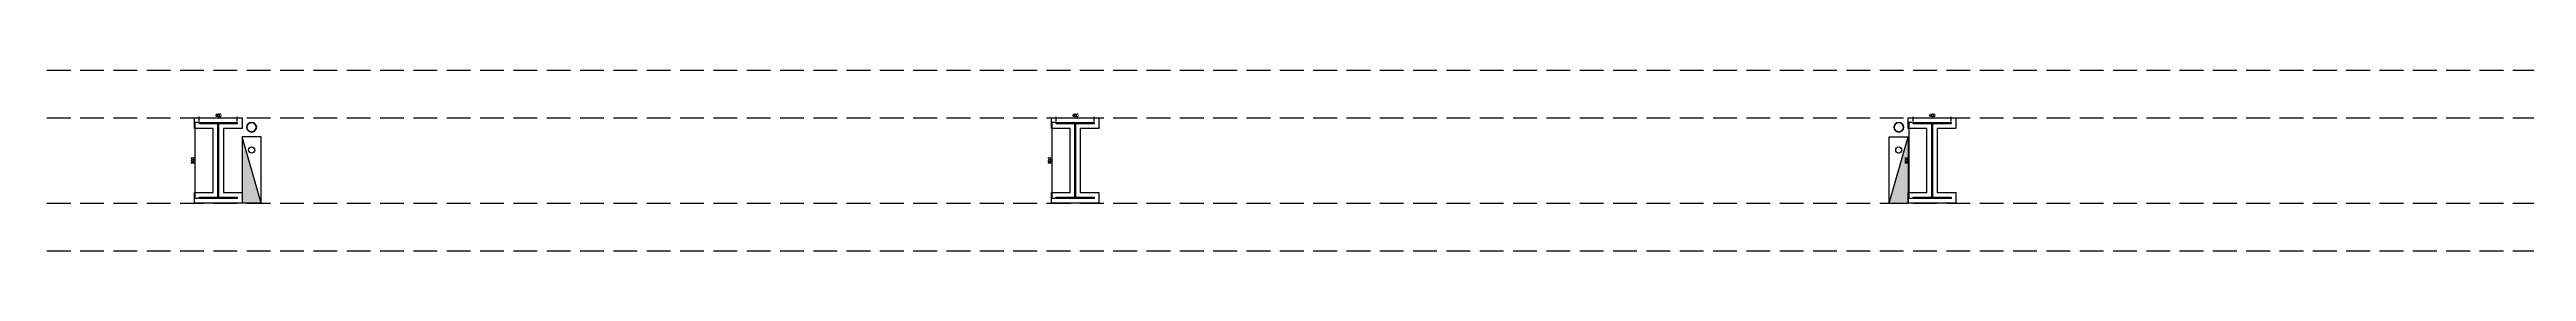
# Model space of a CAD drawing. Extents: x -474411 to 577939, y 0 to 1014176.
# Drawn here: x -229626 to -203612, y 583870 to 585770 of the extents above; entities that cross this region are included whole.
import ezdxf

# ---------------------------------------------------------------- set-up
doc = ezdxf.new("R2010")
doc.units = 0
doc.header["$LTSCALE"] = 1000
doc.header["$MEASUREMENT"] = 0
doc.linetypes.add('DASH', pattern=[0.35, 0.25, -0.1])
doc.layers.get('Defpoints').update_dxf_attribs({"color": 210})
for name, color, linetype in [('A-AXIS-DP', 126, 'Continuous'), ('A-HATCH-2', 251, 'Continuous'), ('A-WINDOW', 140, 'Continuous'), ('AS-COLN', 6, 'Continuous'), ('SB_ZF消火栓', 10, 'Continuous')]:
    doc.layers.add(name, color=color, linetype=linetype)
doc.layers.add('LG-ZF消防', color=1, linetype='Continuous', lineweight=60)
doc.styles.add('_TCH_DIM_T3', font='SIMPLEX', dxfattribs={"width": 0.705882, "bigfont": 'GBCBIG'})
doc.dimstyles.new('_TCH_ARCH&&10', dxfattribs={"dimtxt": 29.75, "dimasz": 10, "dimexe": 10, "dimexo": 10, "dimgap": 12.625, "dimtad": 1, "dimdec": 0, "dimzin": 0, "dimdsep": 46, "dimtxsty": '_TCH_DIM_T3', "dimblk": 'ARCHTICK', "dimcen": 0.09, "dimclrt": 7, "dimazin": 2, "dimtfac": 1, "dimtdec": 0, "dimtix": 1, "dimtmove": 2, "dimatfit": 3, "dimfxl": 0, "dimtolj": 1, "dimtzin": 0, "dimarcsym": 0})

# ---------------------------------------------------------------- blocks, each defined once
blk = doc.blocks.new('4324324')
at = {"layer": 'A-HATCH-2', "linetype": 'DASH'}
for p, q in [((-294754, 585770), (-128854, 585770)), ((-294754, 585270), (-128854, 585270)), ((-307354, 584370), (-128854, 584370)), ((-307354, 583870), (-128854, 583870))]:
    blk.add_line(p, q, dxfattribs=at)
blk = doc.blocks.new('_ArchTick')
at = {"color": 0, "linetype": 'ByBlock', "const_width": 0.4}
blk.add_lwpolyline([(-0.5, -0.5), (0.5, 0.5)], dxfattribs=at)
blk = doc.blocks.new('*D1227')
at = {"layer": 'A-AXIS-DP', "color": 0, "lineweight": -2}
for p, q in [((-210054, 585230), (-210054, 585279)), ((-210054, 585269), (-209654, 585269)), ((-209654, 585230), (-209654, 585279))]:
    blk.add_line(p, q, dxfattribs=at)
at = {"layer": 'Defpoints', "color": 0}
for p in [(-210054, 585220), (-209654, 585269), (-209654, 585220)]:
    blk.add_point(p, dxfattribs=at)
at = {"layer": 'A-AXIS-DP', "color": 0, "lineweight": -2, "xscale": 10, "yscale": 10, "zscale": 10, "rotation": 180}
blk.add_blockref('_ArchTick', (-210054, 585269), dxfattribs=at)
at = {"layer": 'A-AXIS-DP', "color": 0, "lineweight": -2, "xscale": 10, "yscale": 10, "zscale": 10}
blk.add_blockref('_ArchTick', (-209654, 585269), dxfattribs=at)
at = {"layer": 'A-AXIS-DP', "color": 7, "insert": (-209854, 585296), "char_height": 29.8, "attachment_point": 5, "style": '_TCH_DIM_T3'}
blk.add_mtext('\\A1;400', dxfattribs=at)
blk = doc.blocks.new('*D1228')
at = {"layer": 'A-AXIS-DP', "color": 0, "lineweight": -2}
for p, q in [((-210064, 585220), (-210105, 585220)), ((-210095, 584420), (-210095, 585220)), ((-210064, 584420), (-210105, 584420))]:
    blk.add_line(p, q, dxfattribs=at)
at = {"layer": 'Defpoints', "color": 0}
for p in [(-210095, 585220), (-210054, 585220), (-210054, 584420)]:
    blk.add_point(p, dxfattribs=at)
at = {"layer": 'A-AXIS-DP', "color": 0, "lineweight": -2, "xscale": 10, "yscale": 10, "zscale": 10}
for p, rotation in [((-210095, 585220), 90), ((-210095, 584420), 270)]:
    blk.add_blockref('_ArchTick', p, dxfattribs=dict(at, rotation=rotation))
at = {"layer": 'A-AXIS-DP', "color": 7, "insert": (-210123, 584820), "char_height": 29.8, "attachment_point": 5, "rotation": 90, "style": '_TCH_DIM_T3'}
blk.add_mtext('\\A1;800', dxfattribs=at)
blk = doc.blocks.new('*D1229')
at = {"layer": 'A-AXIS-DP', "color": 0, "lineweight": -2}
for p, q in [((-219054, 585230), (-219054, 585279)), ((-219054, 585269), (-218654, 585269)), ((-218654, 585230), (-218654, 585279))]:
    blk.add_line(p, q, dxfattribs=at)
at = {"layer": 'Defpoints', "color": 0}
for p in [(-219054, 585220), (-218654, 585269), (-218654, 585220)]:
    blk.add_point(p, dxfattribs=at)
at = {"layer": 'A-AXIS-DP', "color": 0, "lineweight": -2, "xscale": 10, "yscale": 10, "zscale": 10, "rotation": 180}
blk.add_blockref('_ArchTick', (-219054, 585269), dxfattribs=at)
at = {"layer": 'A-AXIS-DP', "color": 0, "lineweight": -2, "xscale": 10, "yscale": 10, "zscale": 10}
blk.add_blockref('_ArchTick', (-218654, 585269), dxfattribs=at)
at = {"layer": 'A-AXIS-DP', "color": 7, "insert": (-218854, 585296), "char_height": 29.8, "attachment_point": 5, "style": '_TCH_DIM_T3'}
blk.add_mtext('\\A1;400', dxfattribs=at)
blk = doc.blocks.new('*D1230')
at = {"layer": 'A-AXIS-DP', "color": 0, "lineweight": -2}
for p, q in [((-219064, 585220), (-219105, 585220)), ((-219095, 584420), (-219095, 585220)), ((-219064, 584420), (-219105, 584420))]:
    blk.add_line(p, q, dxfattribs=at)
at = {"layer": 'Defpoints', "color": 0}
for p in [(-219095, 585220), (-219054, 585220), (-219054, 584420)]:
    blk.add_point(p, dxfattribs=at)
at = {"layer": 'A-AXIS-DP', "color": 0, "lineweight": -2, "xscale": 10, "yscale": 10, "zscale": 10}
for p, rotation in [((-219095, 585220), 90), ((-219095, 584420), 270)]:
    blk.add_blockref('_ArchTick', p, dxfattribs=dict(at, rotation=rotation))
at = {"layer": 'A-AXIS-DP', "color": 7, "insert": (-219123, 584820), "char_height": 29.8, "attachment_point": 5, "rotation": 90, "style": '_TCH_DIM_T3'}
blk.add_mtext('\\A1;800', dxfattribs=at)
blk = doc.blocks.new('*D1231')
at = {"layer": 'A-AXIS-DP', "color": 0, "lineweight": -2}
for p, q in [((-228054, 585230), (-228054, 585279)), ((-228054, 585269), (-227654, 585269)), ((-227654, 585230), (-227654, 585279))]:
    blk.add_line(p, q, dxfattribs=at)
at = {"layer": 'Defpoints', "color": 0}
for p in [(-228054, 585220), (-227654, 585269), (-227654, 585220)]:
    blk.add_point(p, dxfattribs=at)
at = {"layer": 'A-AXIS-DP', "color": 0, "lineweight": -2, "xscale": 10, "yscale": 10, "zscale": 10, "rotation": 180}
blk.add_blockref('_ArchTick', (-228054, 585269), dxfattribs=at)
at = {"layer": 'A-AXIS-DP', "color": 0, "lineweight": -2, "xscale": 10, "yscale": 10, "zscale": 10}
blk.add_blockref('_ArchTick', (-227654, 585269), dxfattribs=at)
at = {"layer": 'A-AXIS-DP', "color": 7, "insert": (-227854, 585296), "char_height": 29.8, "attachment_point": 5, "style": '_TCH_DIM_T3'}
blk.add_mtext('\\A1;400', dxfattribs=at)
blk = doc.blocks.new('*D1232')
at = {"layer": 'A-AXIS-DP', "color": 0, "lineweight": -2}
for p, q in [((-228064, 585220), (-228105, 585220)), ((-228095, 584420), (-228095, 585220)), ((-228064, 584420), (-228105, 584420))]:
    blk.add_line(p, q, dxfattribs=at)
at = {"layer": 'Defpoints', "color": 0}
for p in [(-228095, 585220), (-228054, 585220), (-228054, 584420)]:
    blk.add_point(p, dxfattribs=at)
at = {"layer": 'A-AXIS-DP', "color": 0, "lineweight": -2, "xscale": 10, "yscale": 10, "zscale": 10}
for p, rotation in [((-228095, 585220), 90), ((-228095, 584420), 270)]:
    blk.add_blockref('_ArchTick', p, dxfattribs=dict(at, rotation=rotation))
at = {"layer": 'A-AXIS-DP', "color": 7, "insert": (-228123, 584820), "char_height": 29.8, "attachment_point": 5, "rotation": 90, "style": '_TCH_DIM_T3'}
blk.add_mtext('\\A1;800', dxfattribs=at)
blk = doc.blocks.new('234243242332')
at = {"layer": 'SB_ZF消火栓'}
for points in [[(-227604, 585070), (-227604, 584370), (-227404, 584370)], [(-210104, 585070), (-210104, 584370), (-210304, 584370)]]:
    blk.add_hatch(color=8, dxfattribs=at).paths.add_polyline_path(points)
at = {"layer": 'LG-ZF消防', "color": 8}
for centre in [(-227504, 585170), (-210204, 585170)]:
    blk.add_circle(centre, 50, dxfattribs=at)
at = {"layer": 'SB_ZF消火栓', "color": 8}
for p, q in [((-227404, 585070), (-227604, 585070)), ((-227604, 585070), (-227604, 584370)), ((-227404, 584370), (-227604, 585070)), ((-227404, 584370), (-227404, 585070)), ((-210304, 584370), (-210304, 585070)), ((-210304, 585070), (-210104, 585070)), ((-210304, 584370), (-210104, 585070)), ((-210104, 585070), (-210104, 584370)), ((-227404, 584370), (-227604, 584370)), ((-210304, 584370), (-210104, 584370))]:
    blk.add_line(p, q, dxfattribs=at)
for centre in [(-227504, 584930), (-210204, 584930)]:
    blk.add_circle(centre, 32.5, dxfattribs=at)
blk = doc.blocks.new('42343')
at = {"layer": 'A-HATCH-2', "color": 8}
for points in [[(-228104.2, 585270), (-227604.2, 585270), (-227604.2, 585158), (-227800.2, 585158), (-227800.2, 584482), (-227604.2, 584482), (-227604.2, 584370), (-228104.2, 584370), (-228104.2, 584482), (-227908.2, 584482), (-227908.2, 585158), (-228104.2, 585158)], [(-219104.2, 585270), (-218604.2, 585270), (-218604.2, 585158), (-218800.2, 585158), (-218800.2, 584482), (-218604.2, 584482), (-218604.2, 584370), (-219104.2, 584370), (-219104.2, 584482), (-218908.2, 584482), (-218908.2, 585158), (-219104.2, 585158)], [(-210104.2, 585270), (-209604.2, 585270), (-209604.2, 585158), (-209800.2, 585158), (-209800.2, 584482), (-209604.2, 584482), (-209604.2, 584370), (-210104.2, 584370), (-210104.2, 584482), (-209908.2, 584482), (-209908.2, 585158), (-210104.2, 585158)]]:
    blk.add_lwpolyline(points, close=True, dxfattribs=at)
at = {"layer": 'AS-COLN', "color": 8}
for points in [[(-228054.2, 585220), (-227654.2, 585220), (-227654.2, 585208), (-227850.2, 585208), (-227850.2, 584432), (-227654.2, 584432), (-227654.2, 584420), (-228054.2, 584420), (-228054.2, 584432), (-227858.2, 584432), (-227858.2, 585208), (-228054.2, 585208)], [(-219054.2, 585220), (-218654.2, 585220), (-218654.2, 585208), (-218850.2, 585208), (-218850.2, 584432), (-218654.2, 584432), (-218654.2, 584420), (-219054.2, 584420), (-219054.2, 584432), (-218858.2, 584432), (-218858.2, 585208), (-219054.2, 585208)], [(-210054.2, 585220), (-209654.2, 585220), (-209654.2, 585208), (-209850.2, 585208), (-209850.2, 584432), (-209654.2, 584432), (-209654.2, 584420), (-210054.2, 584420), (-210054.2, 584432), (-209858.2, 584432), (-209858.2, 585208), (-210054.2, 585208)]]:
    blk.add_lwpolyline(points, close=True, dxfattribs=at)
at = {"layer": 'A-AXIS-DP', "color": 8}
for p1, p2, distance, picture, middle in [((-228054.2, 584420), (-228054.2, 585220), 41.3, '*D1232', (-228122.9, 584820)), ((-228054.2, 585220), (-227654.2, 585220), 48.8, '*D1231', (-227854.2, 585296.2)), ((-219054.2, 584420), (-219054.2, 585220), 41.3, '*D1230', (-219122.9, 584820)), ((-219054.2, 585220), (-218654.2, 585220), 48.8, '*D1229', (-218854.2, 585296.2)), ((-210054.2, 584420), (-210054.2, 585220), 41.3, '*D1228', (-210122.9, 584820)), ((-210054.2, 585220), (-209654.2, 585220), 48.8, '*D1227', (-209854.2, 585296.2))]:
    dim = blk.add_aligned_dim(p1=p1, p2=p2, distance=distance, dimstyle='_TCH_ARCH&&10', dxfattribs=at)
    dim.commit()
    dim.dimension.update_dxf_attribs({"geometry": picture, "text_midpoint": middle})

msp = doc.modelspace()

# ---------------------------------------------------------------- block references
at = {"layer": 'A-WINDOW', "color": 8}
for name in ['42343', '4324324']:
    msp.add_blockref(name, (0, 0), dxfattribs=at)
at = {"layer": 'SB_ZF消火栓', "color": 8, "linetype": 'Continuous'}
msp.add_blockref('234243242332', (0, 0), dxfattribs=at)

doc.saveas('drawing.dxf')
